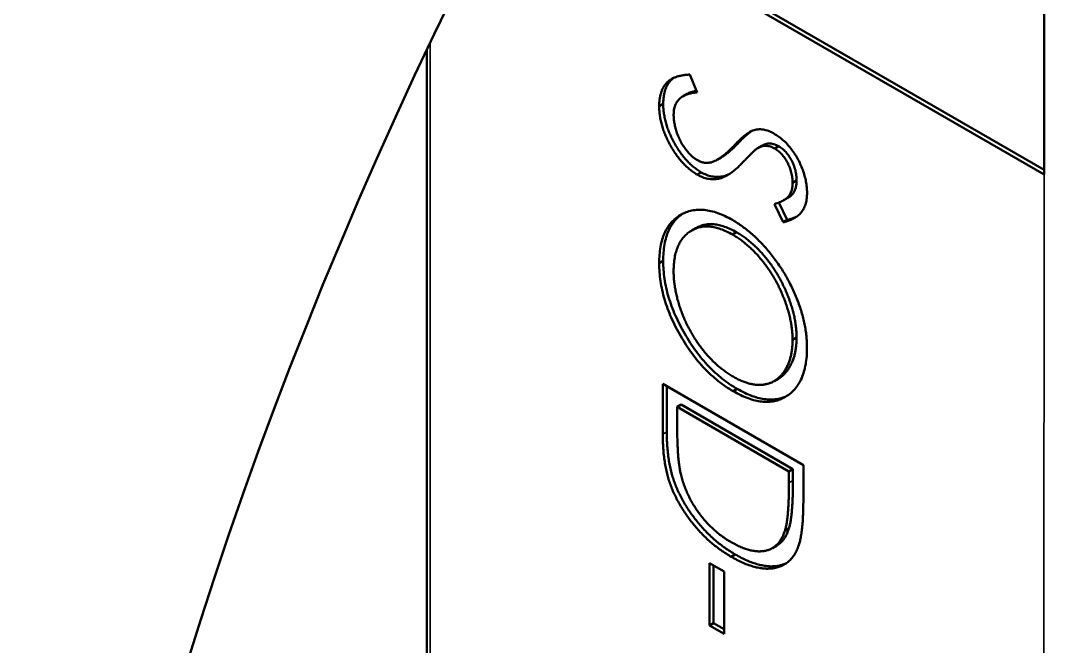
# Model space of a CAD drawing. Header units: millimetres. Extents: x 3100 to 5091, y 868 to 1900.
# Drawn here: x 4150.912 to 4152.74, y 1677.461 to 1678.561 of the extents above; entities that cross this region are included whole.
import ezdxf

# ---------------------------------------------------------------- set-up
doc = ezdxf.new("R2010")
doc.units = ezdxf.units.MM
doc.header["$LTSCALE"] = 1.8
doc.layers.add('외형선(ISO)', color=7, linetype='Continuous', lineweight=50)
doc.layers.add('좁은 외형선(ISO)', color=7, linetype='Continuous', lineweight=35)

msp = doc.modelspace()

# ---------------------------------------------------------------- linework, layer by layer
at = {"layer": '외형선(ISO)'}
for p, q in [((4151.7883, 1678.8328), (4152.7131, 1678.2987)), ((4151.785, 1678.8265), (4152.7131, 1678.2905)), ((4152.7131, 1678.2905), (4152.7131, 1678.6579)), ((4151.6269, 1678.5106), (4151.6266, 1677.1039)), ((4152.0898, 1678.4664), (4152.1023, 1678.435)), ((4152.0848, 1678.4324), (4152.0777, 1678.4283)), ((4152.0428, 1678.4148), (4152.0357, 1678.4108)), ((4152.2162, 1678.341), (4152.2091, 1678.3369)), ((4152.2462, 1678.3403), (4152.2392, 1678.3362)), ((4152.1446, 1678.3206), (4152.1376, 1678.3165)), ((4152.1097, 1678.2945), (4152.1026, 1678.2905)), ((4152.2776, 1678.2803), (4152.2705, 1678.2762)), ((4152.2618, 1678.2494), (4152.2547, 1678.2454)), ((4152.254, 1678.2067), (4152.2387, 1678.2387)), ((4152.261, 1678.2108), (4152.2465, 1678.2414)), ((4152.261, 1678.2108), (4152.254, 1678.2067)), ((4152.1, 1678.1964), (4152.093, 1678.1923)), ((4152.1718, 1678.1891), (4152.1648, 1678.185)), ((4152.0427, 1678.1386), (4152.0356, 1678.1345)), ((4152.2775, 1678.004), (4152.2704, 1677.9999)), ((4152.0419, 1677.8339), (4152.0419, 1677.9225)), ((4152.0419, 1677.9225), (4152.2894, 1677.7796)), ((4152.049, 1677.838), (4152.049, 1677.9184)), ((4152.2453, 1677.9316), (4152.2382, 1677.9275)), ((4152.1729, 1677.9137), (4152.1658, 1677.9096)), ((4152.0744, 1677.8863), (4152.0673, 1677.8822)), ((4152.264, 1677.7686), (4152.0673, 1677.8822)), ((4152.0673, 1677.8822), (4152.0673, 1677.8494)), ((4152.2711, 1677.7727), (4152.0744, 1677.8863)), ((4152.2711, 1677.7727), (4152.264, 1677.7686)), ((4152.2711, 1677.7526), (4152.2711, 1677.7727)), ((4152.2894, 1677.7796), (4152.2894, 1677.7219)), ((4152.264, 1677.7485), (4152.264, 1677.7686)), ((4152.2642, 1677.6688), (4152.2571, 1677.6647)), ((4152.2419, 1677.6378), (4152.2348, 1677.6337)), ((4152.1244, 1677.6074), (4152.1498, 1677.5928)), ((4152.1244, 1677.4975), (4152.1244, 1677.6074)), ((4152.1696, 1677.6225), (4152.1625, 1677.6184)), ((4152.1315, 1677.5016), (4152.1315, 1677.6033)), ((4152.1498, 1677.5928), (4152.1498, 1677.4829)), ((4152.1315, 1677.5016), (4152.1244, 1677.4975)), ((4152.1498, 1677.4829), (4152.1244, 1677.4975)), ((4152.1498, 1677.491), (4152.1315, 1677.5016))]:
    msp.add_line(p, q, dxfattribs=at)
msp.add_ellipse((4154.4475, 1677.6776), major_axis=(2.5, 4.3301), ratio=0.57735, start_param=5.497787, end_param=8.63938, dxfattribs=at)
for points, knots in [([(4152.0357, 1678.4108), (4152.0357, 1678.4129), (4152.0358, 1678.4172), (4152.0364, 1678.4231), (4152.0373, 1678.4288), (4152.0388, 1678.434), (4152.0405, 1678.4389), (4152.0426, 1678.4434), (4152.0452, 1678.4475), (4152.0481, 1678.4513), (4152.0515, 1678.4546), (4152.0555, 1678.4575), (4152.0599, 1678.46), (4152.0648, 1678.4621), (4152.0703, 1678.4639), (4152.0763, 1678.4651), (4152.0828, 1678.466), (4152.0874, 1678.4663), (4152.0898, 1678.4664)], [0, 0, 0, 0, 0.057208, 0.113696, 0.169178, 0.224159, 0.27872, 0.333794, 0.389241, 0.445822, 0.503704, 0.564294, 0.627975, 0.695038, 0.765373, 0.839611, 0.917538, 1, 1, 1, 1]), ([(4152.0428, 1678.4148), (4152.0428, 1678.417), (4152.0429, 1678.4212), (4152.0435, 1678.4272), (4152.0444, 1678.4329), (4152.0458, 1678.4381), (4152.0476, 1678.443), (4152.0497, 1678.4475), (4152.0522, 1678.4516), (4152.0552, 1678.4553), (4152.0582, 1678.4583), (4152.0603, 1678.4599), (4152.0612, 1678.4605)], [0, 0, 0, 0, 0.0572083, 0.1136961, 0.1691779, 0.2241592, 0.2787199, 0.3337942, 0.3892415, 0.4458221, 0.5037043, 0.5440459, 0.5440459, 0.5440459, 0.5440459]), ([(4152.1023, 1678.435), (4152.0991, 1678.4347), (4152.0928, 1678.434), (4152.0844, 1678.4316), (4152.0772, 1678.4283), (4152.0714, 1678.424), (4152.0667, 1678.4186), (4152.0635, 1678.4122), (4152.0614, 1678.4047), (4152.0612, 1678.399), (4152.0611, 1678.3961)], [0, 0, 0, 0, 0.159004, 0.304646, 0.438547, 0.562322, 0.677433, 0.786897, 0.893611, 1, 1, 1, 1]), ([(4152.1011, 1678.438), (4152.1007, 1678.4379), (4152.0973, 1678.4373), (4152.0917, 1678.4358), (4152.0869, 1678.4336), (4152.0848, 1678.4324)], [0.1355581, 0.1355581, 0.1355581, 0.1355581, 0.1590043, 0.3046461, 0.4281712, 0.4281712, 0.4281712, 0.4281712]), ([(4152.1026, 1678.2905), (4152.1004, 1678.2918), (4152.096, 1678.2944), (4152.0896, 1678.2994), (4152.0833, 1678.3048), (4152.0773, 1678.311), (4152.0715, 1678.3176), (4152.0659, 1678.325), (4152.0606, 1678.3329), (4152.0555, 1678.3414), (4152.0509, 1678.3502), (4152.0468, 1678.359), (4152.0434, 1678.3677), (4152.0406, 1678.3764), (4152.0384, 1678.3851), (4152.0368, 1678.3938), (4152.0358, 1678.4024), (4152.0357, 1678.4079), (4152.0357, 1678.4108)], [0, 0, 0, 0, 0.061484, 0.121775, 0.18092, 0.240256, 0.300114, 0.361146, 0.423501, 0.488669, 0.553954, 0.617581, 0.680238, 0.742187, 0.804663, 0.868259, 0.93302, 1, 1, 1, 1]), ([(4152.1097, 1678.2945), (4152.1075, 1678.2959), (4152.1031, 1678.2985), (4152.0967, 1678.3035), (4152.0904, 1678.3089), (4152.0844, 1678.315), (4152.0785, 1678.3217), (4152.073, 1678.3291), (4152.0676, 1678.337), (4152.0626, 1678.3455), (4152.058, 1678.3542), (4152.0539, 1678.363), (4152.0504, 1678.3718), (4152.0476, 1678.3805), (4152.0455, 1678.3892), (4152.0439, 1678.3979), (4152.0429, 1678.4065), (4152.0428, 1678.412), (4152.0428, 1678.4148)], [0, 0, 0, 0, 0.061484, 0.121775, 0.18092, 0.240256, 0.300114, 0.361146, 0.423501, 0.488669, 0.553954, 0.617581, 0.680238, 0.742187, 0.804663, 0.868259, 0.93302, 1, 1, 1, 1]), ([(4152.0611, 1678.3961), (4152.0611, 1678.3936), (4152.0612, 1678.3885), (4152.0624, 1678.3806), (4152.0642, 1678.3724), (4152.0667, 1678.3642), (4152.0698, 1678.3562), (4152.0735, 1678.3485), (4152.0776, 1678.3413), (4152.0822, 1678.3348), (4152.0872, 1678.3289), (4152.0923, 1678.3236), (4152.0976, 1678.3193), (4152.1012, 1678.317), (4152.103, 1678.3159)], [0, 0, 0, 0, 0.091264, 0.18093, 0.270088, 0.360156, 0.448343, 0.532666, 0.613834, 0.693982, 0.772716, 0.849335, 0.923967, 1, 1, 1, 1]), ([(4152.1668, 1678.3408), (4152.1686, 1678.3428), (4152.1722, 1678.3465), (4152.1774, 1678.3515), (4152.1822, 1678.3559), (4152.1867, 1678.3596), (4152.1907, 1678.3628), (4152.1942, 1678.3653), (4152.1974, 1678.367), (4152.1995, 1678.3679), (4152.2004, 1678.3682)], [0, 0, 0, 0, 0.181535, 0.347082, 0.495568, 0.628357, 0.74552, 0.845831, 0.930782, 1, 1, 1, 1]), ([(4152.1738, 1678.3449), (4152.1757, 1678.3469), (4152.1792, 1678.3506), (4152.1845, 1678.3556), (4152.1893, 1678.36), (4152.1937, 1678.3637), (4152.1968, 1678.3662), (4152.1985, 1678.3674), (4152.1988, 1678.3676)], [0, 0, 0, 0, 0.1815353, 0.3470817, 0.4955678, 0.6283573, 0.7455197, 0.7689274, 0.7689274, 0.7689274, 0.7689274]), ([(4152.2004, 1678.3682), (4152.2019, 1678.3686), (4152.2048, 1678.3695), (4152.2092, 1678.3702), (4152.2138, 1678.3703), (4152.2185, 1678.3698), (4152.2233, 1678.3689), (4152.2281, 1678.3673), (4152.2331, 1678.3652), (4152.2364, 1678.3634), (4152.2381, 1678.3624)], [0, 0, 0, 0, 0.133507, 0.262559, 0.388264, 0.512667, 0.633722, 0.755394, 0.877553, 1, 1, 1, 1]), ([(4152.2381, 1678.3624), (4152.2407, 1678.3608), (4152.2459, 1678.3576), (4152.2535, 1678.3515), (4152.2607, 1678.3445), (4152.2675, 1678.3366), (4152.2737, 1678.3279), (4152.2794, 1678.3187), (4152.2842, 1678.309), (4152.2884, 1678.2989), (4152.2917, 1678.2886), (4152.2942, 1678.2783), (4152.2956, 1678.2683), (4152.2958, 1678.2619), (4152.2959, 1678.2587)], [0, 0, 0, 0, 0.083785, 0.16578, 0.24628, 0.327461, 0.408797, 0.489715, 0.571376, 0.655523, 0.741019, 0.826547, 0.911989, 1, 1, 1, 1]), ([(4152.1273, 1678.3121), (4152.1287, 1678.3126), (4152.1317, 1678.3135), (4152.1361, 1678.3156), (4152.1407, 1678.3184), (4152.1456, 1678.3216), (4152.1505, 1678.3256), (4152.1558, 1678.33), (4152.1613, 1678.3352), (4152.1649, 1678.3389), (4152.1668, 1678.3408)], [0, 0, 0, 0, 0.090279, 0.18953, 0.299198, 0.418926, 0.548376, 0.688136, 0.839084, 1, 1, 1, 1]), ([(4152.1446, 1678.3206), (4152.1456, 1678.3212), (4152.1483, 1678.3228), (4152.1526, 1678.3257), (4152.1576, 1678.3297), (4152.1629, 1678.3341), (4152.1683, 1678.3393), (4152.172, 1678.343), (4152.1738, 1678.3449)], [0.2277541, 0.2277541, 0.2277541, 0.2277541, 0.2991979, 0.4189259, 0.5483763, 0.6881364, 0.8390835, 1, 1, 1, 1]), ([(4152.2392, 1678.3362), (4152.2378, 1678.3369), (4152.2352, 1678.3384), (4152.2313, 1678.3398), (4152.2273, 1678.3409), (4152.2235, 1678.3413), (4152.2195, 1678.341), (4152.2155, 1678.3401), (4152.2113, 1678.3383), (4152.2086, 1678.3367), (4152.2072, 1678.3358)], [0, 0, 0, 0, 0.107285, 0.214746, 0.322939, 0.434116, 0.553412, 0.686073, 0.834256, 1, 1, 1, 1]), ([(4152.2462, 1678.3403), (4152.2449, 1678.341), (4152.2422, 1678.3425), (4152.2383, 1678.3438), (4152.2344, 1678.3449), (4152.2305, 1678.3454), (4152.2266, 1678.3451), (4152.2226, 1678.3441), (4152.2184, 1678.3424), (4152.2157, 1678.3408), (4152.2142, 1678.3399)], [0, 0, 0, 0, 0.107285, 0.214746, 0.322939, 0.434116, 0.553412, 0.686073, 0.834256, 1, 1, 1, 1]), ([(4152.2776, 1678.2803), (4152.2775, 1678.2833), (4152.2773, 1678.2891), (4152.2755, 1678.2982), (4152.2727, 1678.3071), (4152.2687, 1678.3156), (4152.264, 1678.3236), (4152.2585, 1678.3305), (4152.2525, 1678.3362), (4152.2484, 1678.3389), (4152.2462, 1678.3403)], [0, 0, 0, 0, 0.143073, 0.275903, 0.402371, 0.528414, 0.650356, 0.765895, 0.880774, 1, 1, 1, 1]), ([(4152.2072, 1678.3358), (4152.2067, 1678.3355), (4152.2055, 1678.3347), (4152.2037, 1678.333), (4152.2013, 1678.3308), (4152.1985, 1678.3281), (4152.1951, 1678.3248), (4152.1914, 1678.3208), (4152.1871, 1678.3165), (4152.1841, 1678.3133), (4152.1825, 1678.3116)], [0, 0, 0, 0, 0.052594, 0.124952, 0.218094, 0.333502, 0.468789, 0.624938, 0.801683, 1, 1, 1, 1]), ([(4152.2705, 1678.2762), (4152.2704, 1678.2792), (4152.2702, 1678.285), (4152.2684, 1678.2941), (4152.2656, 1678.303), (4152.2616, 1678.3116), (4152.2569, 1678.3195), (4152.2515, 1678.3264), (4152.2455, 1678.3321), (4152.2413, 1678.3348), (4152.2392, 1678.3362)], [0, 0, 0, 0, 0.143073, 0.275903, 0.402371, 0.528414, 0.650356, 0.765895, 0.880774, 1, 1, 1, 1]), ([(4152.1825, 1678.3116), (4152.1806, 1678.3097), (4152.1768, 1678.3059), (4152.1711, 1678.3006), (4152.1655, 1678.2961), (4152.1601, 1678.2922), (4152.1549, 1678.2889), (4152.1499, 1678.2863), (4152.145, 1678.2844), (4152.1387, 1678.2828), (4152.131, 1678.282), (4152.1216, 1678.2829), (4152.1121, 1678.2855), (4152.1058, 1678.2888), (4152.1026, 1678.2905)], [0, 0, 0, 0, 0.096972, 0.187773, 0.272396, 0.351321, 0.424335, 0.491909, 0.554233, 0.611268, 0.716348, 0.81454, 0.908495, 1, 1, 1, 1]), ([(4152.103, 1678.3159), (4152.1051, 1678.3148), (4152.1092, 1678.3127), (4152.1154, 1678.3112), (4152.1215, 1678.3109), (4152.1253, 1678.3117), (4152.1273, 1678.3121)], [0, 0, 0, 0, 0.234723, 0.477158, 0.728556, 1, 1, 1, 1]), ([(4152.1589, 1678.2914), (4152.1582, 1678.2911), (4152.1559, 1678.29), (4152.1521, 1678.2885), (4152.1458, 1678.2869), (4152.1381, 1678.2861), (4152.1287, 1678.287), (4152.1192, 1678.2896), (4152.1129, 1678.2929), (4152.1097, 1678.2945)], [0.4645023, 0.4645023, 0.4645023, 0.4645023, 0.4919088, 0.5542332, 0.6112677, 0.7163478, 0.8145401, 0.9084955, 1, 1, 1, 1]), ([(4152.2387, 1678.2387), (4152.2403, 1678.2392), (4152.2433, 1678.2402), (4152.2475, 1678.2418), (4152.2514, 1678.2435), (4152.2547, 1678.2453), (4152.2577, 1678.2471), (4152.2603, 1678.2491), (4152.2625, 1678.2511), (4152.2648, 1678.2539), (4152.2671, 1678.2578), (4152.2691, 1678.2632), (4152.2702, 1678.2693), (4152.2704, 1678.2739), (4152.2705, 1678.2762)], [0, 0, 0, 0, 0.098469, 0.189629, 0.274184, 0.352183, 0.423199, 0.488551, 0.548473, 0.60144, 0.701198, 0.799592, 0.898545, 1, 1, 1, 1]), ([(4152.2618, 1678.2494), (4152.2618, 1678.2494), (4152.2629, 1678.25), (4152.2648, 1678.2512), (4152.2674, 1678.2532), (4152.2696, 1678.2552), (4152.2719, 1678.258), (4152.2742, 1678.2619), (4152.2761, 1678.2673), (4152.2773, 1678.2734), (4152.2775, 1678.278), (4152.2776, 1678.2803)], [0.3504113, 0.3504113, 0.3504113, 0.3504113, 0.3521832, 0.4231989, 0.4885509, 0.5484733, 0.6014402, 0.7011981, 0.7995918, 0.8985451, 1, 1, 1, 1]), ([(4152.2959, 1678.2587), (4152.2958, 1678.2554), (4152.2956, 1678.2488), (4152.2938, 1678.2399), (4152.2909, 1678.2321), (4152.2877, 1678.2264), (4152.2844, 1678.2223), (4152.2814, 1678.2194), (4152.278, 1678.2168), (4152.2741, 1678.2143), (4152.2698, 1678.2121), (4152.2649, 1678.2101), (4152.2597, 1678.2082), (4152.2559, 1678.2072), (4152.254, 1678.2067)], [0, 0, 0, 0, 0.107233, 0.213252, 0.31883, 0.426794, 0.483646, 0.543604, 0.608308, 0.677127, 0.750686, 0.828713, 0.91219, 1, 1, 1, 1]), ([(4152.0356, 1678.1345), (4152.0357, 1678.1396), (4152.036, 1678.1497), (4152.0378, 1678.1636), (4152.0407, 1678.1764), (4152.0449, 1678.1877), (4152.0502, 1678.1978), (4152.0567, 1678.2065), (4152.0645, 1678.2139), (4152.0732, 1678.22), (4152.0828, 1678.2247), (4152.0931, 1678.2276), (4152.1038, 1678.229), (4152.115, 1678.2286), (4152.1267, 1678.2267), (4152.1389, 1678.223), (4152.1516, 1678.2178), (4152.1603, 1678.2131), (4152.1647, 1678.2107)], [0, 0, 0, 0, 0.065819, 0.129747, 0.192072, 0.253459, 0.31457, 0.37628, 0.439026, 0.503267, 0.567493, 0.629705, 0.691, 0.751452, 0.812004, 0.87315, 0.935635, 1, 1, 1, 1]), ([(4152.0427, 1678.1386), (4152.0428, 1678.1437), (4152.043, 1678.1538), (4152.0449, 1678.1677), (4152.0478, 1678.1804), (4152.0519, 1678.1918), (4152.0573, 1678.2018), (4152.0638, 1678.2106), (4152.0706, 1678.2172), (4152.0753, 1678.2206), (4152.0773, 1678.2219)], [0, 0, 0, 0, 0.0658189, 0.1297465, 0.192072, 0.2534594, 0.3145696, 0.3762799, 0.4390257, 0.4809771, 0.4809771, 0.4809771, 0.4809771]), ([(4152.1647, 1678.2107), (4152.1676, 1678.2089), (4152.1735, 1678.2055), (4152.1821, 1678.1994), (4152.1907, 1678.193), (4152.1991, 1678.1859), (4152.2073, 1678.1784), (4152.2153, 1678.1703), (4152.2232, 1678.1617), (4152.2309, 1678.1526), (4152.2383, 1678.1432), (4152.2453, 1678.1335), (4152.2519, 1678.1236), (4152.2581, 1678.1134), (4152.2638, 1678.1031), (4152.2692, 1678.0925), (4152.2742, 1678.0818), (4152.2787, 1678.0708), (4152.2827, 1678.0598), (4152.2862, 1678.0489), (4152.2892, 1678.0382), (4152.2916, 1678.0276), (4152.2935, 1678.0171), (4152.2948, 1678.0067), (4152.2957, 1677.9965), (4152.2958, 1677.9899), (4152.2958, 1677.9865)], [0, 0, 0, 0, 0.043209, 0.085873, 0.12812, 0.170152, 0.211918, 0.253753, 0.296006, 0.338443, 0.381015, 0.42282, 0.464089, 0.505126, 0.545975, 0.586985, 0.628339, 0.670084, 0.711992, 0.753039, 0.794049, 0.834886, 0.875498, 0.916547, 0.958004, 1, 1, 1, 1]), ([(4152.2778, 1678.2167), (4152.2775, 1678.2166), (4152.2756, 1678.2157), (4152.272, 1678.2142), (4152.2667, 1678.2123), (4152.263, 1678.2113), (4152.261, 1678.2108)], [0.7360562, 0.7360562, 0.7360562, 0.7360562, 0.7506856, 0.8287134, 0.9121903, 1, 1, 1, 1]), ([(4152.1648, 1678.185), (4152.1612, 1678.1869), (4152.1541, 1678.1908), (4152.1438, 1678.195), (4152.1339, 1678.1979), (4152.1245, 1678.1993), (4152.1154, 1678.1995), (4152.1068, 1678.1981), (4152.0986, 1678.1954), (4152.091, 1678.1914), (4152.084, 1678.1862), (4152.0778, 1678.1799), (4152.0726, 1678.1726), (4152.0684, 1678.1642), (4152.0651, 1678.155), (4152.0628, 1678.1445), (4152.0612, 1678.1333), (4152.0611, 1678.1251), (4152.061, 1678.1209)], [0, 0, 0, 0, 0.064504, 0.126899, 0.187747, 0.24815, 0.308586, 0.369583, 0.431827, 0.49618, 0.560668, 0.623504, 0.68526, 0.746537, 0.808327, 0.870486, 0.934317, 1, 1, 1, 1]), ([(4152.1718, 1678.1891), (4152.1683, 1678.191), (4152.1612, 1678.1949), (4152.1509, 1678.199), (4152.141, 1678.202), (4152.1316, 1678.2034), (4152.1225, 1678.2035), (4152.1139, 1678.2022), (4152.1064, 1678.1997), (4152.1019, 1678.1975), (4152.1, 1678.1964)], [0, 0, 0, 0, 0.064504, 0.1268993, 0.1877465, 0.2481497, 0.3085861, 0.369583, 0.431827, 0.4799365, 0.4799365, 0.4799365, 0.4799365]), ([(4152.2704, 1677.9999), (4152.2704, 1678.0027), (4152.2703, 1678.0081), (4152.2696, 1678.0166), (4152.2685, 1678.0251), (4152.267, 1678.0338), (4152.2649, 1678.0427), (4152.2625, 1678.0517), (4152.2596, 1678.0608), (4152.2563, 1678.07), (4152.2527, 1678.0793), (4152.2487, 1678.0883), (4152.2443, 1678.0971), (4152.2397, 1678.1057), (4152.2348, 1678.114), (4152.2296, 1678.1222), (4152.224, 1678.1301), (4152.2182, 1678.1377), (4152.2121, 1678.1451), (4152.2059, 1678.1521), (4152.1994, 1678.1586), (4152.1928, 1678.1647), (4152.1861, 1678.1705), (4152.1791, 1678.1757), (4152.172, 1678.1807), (4152.1672, 1678.1835), (4152.1648, 1678.185)], [0, 0, 0, 0, 0.042023, 0.083645, 0.124984, 0.166247, 0.207702, 0.249631, 0.291742, 0.334743, 0.37746, 0.419556, 0.461044, 0.502096, 0.542891, 0.583801, 0.624864, 0.666225, 0.707399, 0.748557, 0.789655, 0.83074, 0.87207, 0.913993, 0.956498, 1, 1, 1, 1]), ([(4152.2775, 1678.004), (4152.2775, 1678.0068), (4152.2774, 1678.0122), (4152.2767, 1678.0206), (4152.2756, 1678.0292), (4152.2741, 1678.0379), (4152.272, 1678.0468), (4152.2696, 1678.0557), (4152.2667, 1678.0649), (4152.2634, 1678.0741), (4152.2598, 1678.0833), (4152.2557, 1678.0924), (4152.2514, 1678.1012), (4152.2468, 1678.1097), (4152.2419, 1678.1181), (4152.2367, 1678.1263), (4152.2311, 1678.1342), (4152.2253, 1678.1418), (4152.2192, 1678.1492), (4152.213, 1678.1562), (4152.2065, 1678.1627), (4152.1999, 1678.1688), (4152.1931, 1678.1746), (4152.1862, 1678.1798), (4152.1791, 1678.1848), (4152.1743, 1678.1876), (4152.1718, 1678.1891)], [0, 0, 0, 0, 0.042023, 0.083645, 0.124984, 0.166247, 0.207702, 0.249631, 0.291742, 0.334743, 0.37746, 0.419556, 0.461044, 0.502096, 0.542891, 0.583801, 0.624864, 0.666225, 0.707399, 0.748557, 0.789655, 0.83074, 0.87207, 0.913993, 0.956498, 1, 1, 1, 1]), ([(4152.1729, 1677.9137), (4152.1684, 1677.9164), (4152.1596, 1677.9217), (4152.1468, 1677.9313), (4152.1344, 1677.9418), (4152.1225, 1677.9534), (4152.1112, 1677.9661), (4152.1004, 1677.9799), (4152.0901, 1677.9948), (4152.0804, 1678.0105), (4152.0716, 1678.0266), (4152.0639, 1678.0429), (4152.0573, 1678.0592), (4152.052, 1678.0753), (4152.0478, 1678.0913), (4152.0449, 1678.1073), (4152.043, 1678.1232), (4152.0428, 1678.1334), (4152.0427, 1678.1386)], [0, 0, 0, 0, 0.065227, 0.128569, 0.19032, 0.251378, 0.312388, 0.373789, 0.436431, 0.500567, 0.564687, 0.627136, 0.688455, 0.749246, 0.810155, 0.871671, 0.934773, 1, 1, 1, 1]), ([(4152.1658, 1677.9096), (4152.1614, 1677.9123), (4152.1526, 1677.9176), (4152.1397, 1677.9272), (4152.1273, 1677.9377), (4152.1155, 1677.9493), (4152.1041, 1677.962), (4152.0933, 1677.9758), (4152.083, 1677.9907), (4152.0734, 1678.0064), (4152.0645, 1678.0225), (4152.0568, 1678.0388), (4152.0502, 1678.0551), (4152.0449, 1678.0712), (4152.0407, 1678.0873), (4152.0378, 1678.1032), (4152.036, 1678.1191), (4152.0357, 1678.1293), (4152.0356, 1678.1345)], [0, 0, 0, 0, 0.065227, 0.128569, 0.19032, 0.251378, 0.312388, 0.373789, 0.436431, 0.500567, 0.564687, 0.627136, 0.688455, 0.749246, 0.810155, 0.871671, 0.934773, 1, 1, 1, 1]), ([(4152.061, 1678.1209), (4152.0611, 1678.118), (4152.0611, 1678.1124), (4152.0618, 1678.1037), (4152.0629, 1678.0949), (4152.0644, 1678.086), (4152.0664, 1678.077), (4152.0687, 1678.0679), (4152.0715, 1678.0588), (4152.0747, 1678.0496), (4152.0783, 1678.0404), (4152.0822, 1678.0314), (4152.0865, 1678.0227), (4152.0911, 1678.0142), (4152.096, 1678.0058), (4152.1012, 1677.9977), (4152.1067, 1677.9899), (4152.1125, 1677.9822), (4152.1186, 1677.9749), (4152.1249, 1677.968), (4152.1313, 1677.9614), (4152.1379, 1677.9553), (4152.1446, 1677.9496), (4152.1516, 1677.9444), (4152.1587, 1677.9395), (4152.1634, 1677.9366), (4152.1659, 1677.9352)], [0, 0, 0, 0, 0.043633, 0.086538, 0.129177, 0.171436, 0.213416, 0.255266, 0.297369, 0.339941, 0.382347, 0.423953, 0.464871, 0.505572, 0.546003, 0.586568, 0.627065, 0.668271, 0.709549, 0.750428, 0.791096, 0.832027, 0.873136, 0.914611, 0.956956, 1, 1, 1, 1]), ([(4152.1659, 1677.9352), (4152.1683, 1677.9339), (4152.173, 1677.9312), (4152.18, 1677.928), (4152.1869, 1677.9252), (4152.1936, 1677.9231), (4152.2001, 1677.9217), (4152.2065, 1677.9208), (4152.2126, 1677.9206), (4152.2186, 1677.921), (4152.2243, 1677.922), (4152.2298, 1677.9235), (4152.235, 1677.9257), (4152.2399, 1677.9284), (4152.2444, 1677.9317), (4152.2487, 1677.9357), (4152.2527, 1677.9401), (4152.2563, 1677.9452), (4152.2596, 1677.9507), (4152.2625, 1677.9567), (4152.2649, 1677.963), (4152.267, 1677.9696), (4152.2685, 1677.9766), (4152.2696, 1677.9841), (4152.2703, 1677.9918), (4152.2704, 1677.9972), (4152.2704, 1677.9999)], [0, 0, 0, 0, 0.042915, 0.08513, 0.126473, 0.167453, 0.207976, 0.248249, 0.28875, 0.32967, 0.370537, 0.411129, 0.451819, 0.492406, 0.533486, 0.575263, 0.617441, 0.660672, 0.70394, 0.746868, 0.789079, 0.831104, 0.873238, 0.915166, 0.957381, 1, 1, 1, 1]), ([(4152.2453, 1677.9316), (4152.2458, 1677.9319), (4152.2479, 1677.9332), (4152.2515, 1677.9358), (4152.2557, 1677.9397), (4152.2598, 1677.9442), (4152.2634, 1677.9493), (4152.2667, 1677.9548), (4152.2696, 1677.9607), (4152.272, 1677.967), (4152.2741, 1677.9736), (4152.2756, 1677.9807), (4152.2767, 1677.9881), (4152.2774, 1677.9959), (4152.2775, 1678.0013), (4152.2775, 1678.004)], [0.4790833, 0.4790833, 0.4790833, 0.4790833, 0.4924059, 0.5334859, 0.5752631, 0.6174406, 0.6606717, 0.7039402, 0.7468675, 0.7890793, 0.831104, 0.873238, 0.9151658, 0.9573807, 1, 1, 1, 1]), ([(4152.2958, 1677.9865), (4152.2957, 1677.9813), (4152.2955, 1677.9711), (4152.2937, 1677.9568), (4152.2907, 1677.944), (4152.2867, 1677.9323), (4152.2813, 1677.9221), (4152.2748, 1677.9132), (4152.2672, 1677.9057), (4152.2584, 1677.8997), (4152.2488, 1677.895), (4152.2386, 1677.8919), (4152.2278, 1677.8907), (4152.2164, 1677.891), (4152.2045, 1677.8931), (4152.1921, 1677.8969), (4152.1791, 1677.9023), (4152.1703, 1677.9071), (4152.1658, 1677.9096)], [0, 0, 0, 0, 0.06657, 0.130749, 0.193413, 0.254989, 0.316114, 0.377262, 0.439401, 0.502971, 0.566525, 0.628231, 0.689091, 0.749345, 0.81017, 0.87161, 0.934869, 1, 1, 1, 1]), ([(4152.2615, 1677.9019), (4152.2596, 1677.901), (4152.2544, 1677.8987), (4152.2456, 1677.896), (4152.2348, 1677.8947), (4152.2235, 1677.8951), (4152.2116, 1677.8971), (4152.1992, 1677.901), (4152.1862, 1677.9063), (4152.1774, 1677.9112), (4152.1729, 1677.9137)], [0.5285381, 0.5285381, 0.5285381, 0.5285381, 0.566525, 0.6282311, 0.6890906, 0.7493447, 0.8101696, 0.8716098, 0.9348692, 1, 1, 1, 1]), ([(4152.0673, 1677.8494), (4152.0673, 1677.8447), (4152.0674, 1677.8356), (4152.0677, 1677.8224), (4152.0681, 1677.8102), (4152.0688, 1677.799), (4152.0697, 1677.7888), (4152.0707, 1677.7797), (4152.072, 1677.7716), (4152.0731, 1677.7665), (4152.0736, 1677.7641)], [0, 0, 0, 0, 0.171901, 0.330628, 0.475549, 0.606746, 0.725024, 0.829742, 0.921323, 1, 1, 1, 1]), ([(4152.1625, 1677.6184), (4152.1595, 1677.6202), (4152.1534, 1677.6238), (4152.1446, 1677.6298), (4152.1359, 1677.6361), (4152.1276, 1677.643), (4152.1195, 1677.6501), (4152.1118, 1677.6578), (4152.1043, 1677.6658), (4152.0971, 1677.6742), (4152.0903, 1677.6827), (4152.0839, 1677.6915), (4152.078, 1677.7002), (4152.0725, 1677.7091), (4152.0675, 1677.718), (4152.063, 1677.7271), (4152.0589, 1677.7362), (4152.0552, 1677.7454), (4152.052, 1677.7549), (4152.0493, 1677.7648), (4152.0471, 1677.7752), (4152.0452, 1677.786), (4152.0437, 1677.7974), (4152.0427, 1677.8092), (4152.042, 1677.8215), (4152.042, 1677.8297), (4152.0419, 1677.8339)], [0, 0, 0, 0, 0.046081, 0.090807, 0.134295, 0.177024, 0.218823, 0.260244, 0.30108, 0.341614, 0.381583, 0.42012, 0.458075, 0.494738, 0.531195, 0.566934, 0.602713, 0.638327, 0.674853, 0.713467, 0.754442, 0.797815, 0.843989, 0.893072, 0.944963, 1, 1, 1, 1]), ([(4152.1696, 1677.6225), (4152.1665, 1677.6243), (4152.1605, 1677.6279), (4152.1516, 1677.6339), (4152.143, 1677.6402), (4152.1347, 1677.647), (4152.1266, 1677.6542), (4152.1188, 1677.6619), (4152.1113, 1677.6699), (4152.1042, 1677.6782), (4152.0974, 1677.6868), (4152.091, 1677.6955), (4152.085, 1677.7043), (4152.0796, 1677.7132), (4152.0746, 1677.7221), (4152.07, 1677.7311), (4152.066, 1677.7402), (4152.0623, 1677.7495), (4152.0591, 1677.759), (4152.0564, 1677.7689), (4152.0541, 1677.7792), (4152.0523, 1677.7901), (4152.0508, 1677.8014), (4152.0498, 1677.8132), (4152.0491, 1677.8256), (4152.049, 1677.8338), (4152.049, 1677.838)], [0, 0, 0, 0, 0.046081, 0.090807, 0.134295, 0.177024, 0.218823, 0.260244, 0.30108, 0.341614, 0.381583, 0.42012, 0.458075, 0.494738, 0.531195, 0.566934, 0.602713, 0.638327, 0.674853, 0.713467, 0.754442, 0.797815, 0.843989, 0.893072, 0.944963, 1, 1, 1, 1]), ([(4152.0736, 1677.7641), (4152.0744, 1677.761), (4152.076, 1677.7549), (4152.0788, 1677.7459), (4152.0822, 1677.737), (4152.086, 1677.7283), (4152.0903, 1677.7197), (4152.095, 1677.7113), (4152.1002, 1677.7031), (4152.1057, 1677.6951), (4152.1117, 1677.6873), (4152.1181, 1677.68), (4152.1247, 1677.6729), (4152.1316, 1677.6663), (4152.1389, 1677.6601), (4152.1465, 1677.6543), (4152.1545, 1677.6488), (4152.1598, 1677.6456), (4152.1626, 1677.644)], [0, 0, 0, 0, 0.062415, 0.123338, 0.183125, 0.241783, 0.300579, 0.35968, 0.418882, 0.479531, 0.540851, 0.602303, 0.664463, 0.727806, 0.792895, 0.859672, 0.928464, 1, 1, 1, 1]), ([(4152.2571, 1677.6647), (4152.2577, 1677.6668), (4152.2589, 1677.6711), (4152.2602, 1677.6787), (4152.2614, 1677.6874), (4152.2624, 1677.6972), (4152.2631, 1677.7083), (4152.2636, 1677.7206), (4152.264, 1677.7341), (4152.264, 1677.7436), (4152.264, 1677.7485)], [0, 0, 0, 0, 0.084319, 0.179285, 0.286583, 0.405111, 0.535593, 0.67819, 0.832976, 1, 1, 1, 1]), ([(4152.2642, 1677.6688), (4152.2647, 1677.6708), (4152.266, 1677.6752), (4152.2673, 1677.6828), (4152.2685, 1677.6914), (4152.2695, 1677.7013), (4152.2702, 1677.7124), (4152.2707, 1677.7247), (4152.2711, 1677.7382), (4152.2711, 1677.7477), (4152.2711, 1677.7526)], [0, 0, 0, 0, 0.084319, 0.179285, 0.286583, 0.405111, 0.535593, 0.67819, 0.832976, 1, 1, 1, 1]), ([(4152.2894, 1677.7219), (4152.2894, 1677.7169), (4152.2893, 1677.7072), (4152.2889, 1677.6934), (4152.2883, 1677.6808), (4152.2873, 1677.6695), (4152.2861, 1677.6594), (4152.2845, 1677.6506), (4152.2827, 1677.6429), (4152.2812, 1677.6385), (4152.2805, 1677.6363)], [0, 0, 0, 0, 0.164289, 0.317406, 0.458844, 0.589367, 0.707831, 0.81577, 0.91288, 1, 1, 1, 1]), ([(4152.1626, 1677.644), (4152.1655, 1677.6424), (4152.1712, 1677.6392), (4152.1795, 1677.6354), (4152.1875, 1677.6323), (4152.1952, 1677.63), (4152.2026, 1677.6285), (4152.2097, 1677.6279), (4152.2165, 1677.628), (4152.2229, 1677.629), (4152.2289, 1677.6307), (4152.2344, 1677.6333), (4152.2394, 1677.6366), (4152.244, 1677.6406), (4152.248, 1677.6455), (4152.2516, 1677.6511), (4152.2546, 1677.6575), (4152.2563, 1677.6623), (4152.2571, 1677.6647)], [0, 0, 0, 0, 0.070151, 0.137813, 0.203226, 0.267174, 0.330024, 0.391794, 0.453084, 0.514334, 0.575, 0.634865, 0.694116, 0.753442, 0.813126, 0.87408, 0.936007, 1, 1, 1, 1]), ([(4152.2419, 1677.6378), (4152.2434, 1677.6387), (4152.2466, 1677.6408), (4152.2511, 1677.6446), (4152.2551, 1677.6496), (4152.2587, 1677.6551), (4152.2617, 1677.6616), (4152.2633, 1677.6663), (4152.2642, 1677.6688)], [0.6402326, 0.6402326, 0.6402326, 0.6402326, 0.6941163, 0.7534416, 0.8131258, 0.8740797, 0.936007, 1, 1, 1, 1]), ([(4152.2805, 1677.6363), (4152.2794, 1677.6337), (4152.2772, 1677.6284), (4152.2732, 1677.6214), (4152.2686, 1677.6153), (4152.2634, 1677.61), (4152.2575, 1677.6058), (4152.2512, 1677.6023), (4152.2443, 1677.5998), (4152.2368, 1677.5982), (4152.2288, 1677.5974), (4152.2205, 1677.5976), (4152.2117, 1677.5988), (4152.2026, 1677.6008), (4152.1931, 1677.6038), (4152.1832, 1677.6077), (4152.173, 1677.6125), (4152.1661, 1677.6164), (4152.1625, 1677.6184)], [0, 0, 0, 0, 0.061545, 0.121694, 0.181155, 0.239875, 0.298702, 0.357647, 0.417605, 0.478494, 0.540407, 0.602345, 0.665004, 0.728559, 0.793651, 0.860534, 0.929236, 1, 1, 1, 1]), ([(4152.2588, 1677.6069), (4152.2586, 1677.6068), (4152.2562, 1677.6056), (4152.2513, 1677.6039), (4152.2438, 1677.6023), (4152.2359, 1677.6015), (4152.2275, 1677.6017), (4152.2188, 1677.6029), (4152.2097, 1677.6049), (4152.2002, 1677.6078), (4152.1903, 1677.6118), (4152.1801, 1677.6166), (4152.1731, 1677.6205), (4152.1696, 1677.6225)], [0.3522981, 0.3522981, 0.3522981, 0.3522981, 0.3576474, 0.4176048, 0.478494, 0.5404071, 0.602345, 0.6650043, 0.7285593, 0.7936505, 0.8605343, 0.929236, 1, 1, 1, 1])]:
    msp.add_open_spline(points, degree=3, knots=knots, dxfattribs=at)
at = {"layer": '좁은 외형선(ISO)'}
for p, q in [((4151.6327, 1678.5229), (4151.6325, 1677.0957)), ((4152.1738, 1678.3449), (4152.1668, 1678.3408)), ((4152.7128, 1676.4718), (4152.7131, 1678.2905)), ((4152.049, 1677.838), (4152.0419, 1677.8339)), ((4152.2711, 1677.7526), (4152.264, 1677.7485))]:
    msp.add_line(p, q, dxfattribs=at)

doc.saveas('drawing.dxf')
